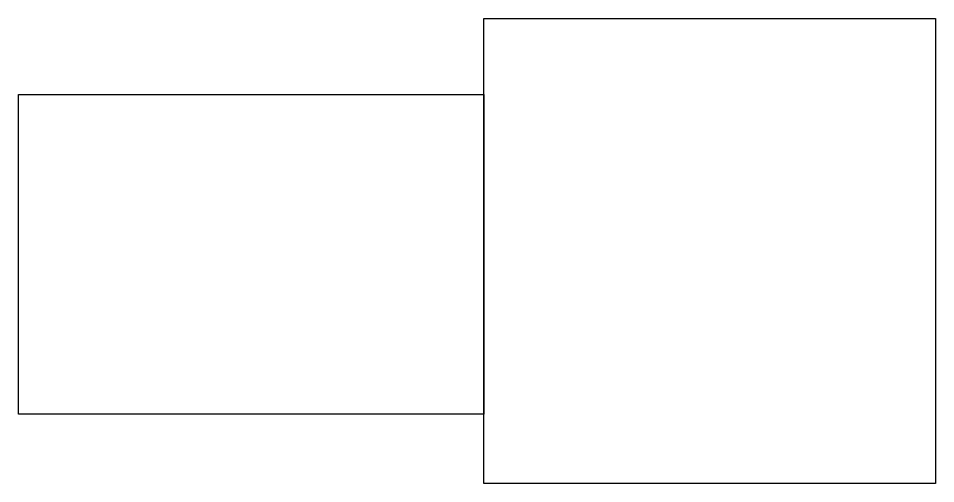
# Model space of a CAD drawing. Header units: millimetres. Extents: x -260.9 to -194.9, y 112.1 to 145.6.
import ezdxf

# ---------------------------------------------------------------- set-up
doc = ezdxf.new("R2010")
doc.units = ezdxf.units.MM
doc.layers.get('0').update_dxf_attribs({"linetype": 'CONTINUOUS'})

msp = doc.modelspace()

# ---------------------------------------------------------------- linework, layer by layer
for points in [[(-227.426, 145.571), (-194.926, 145.571), (-194.926, 112.071), (-227.426, 112.071)], [(-260.926, 140.076), (-227.426, 140.076), (-227.426, 117.076), (-260.926, 117.076)]]:
    msp.add_lwpolyline(points, close=True)

doc.saveas('drawing.dxf')
